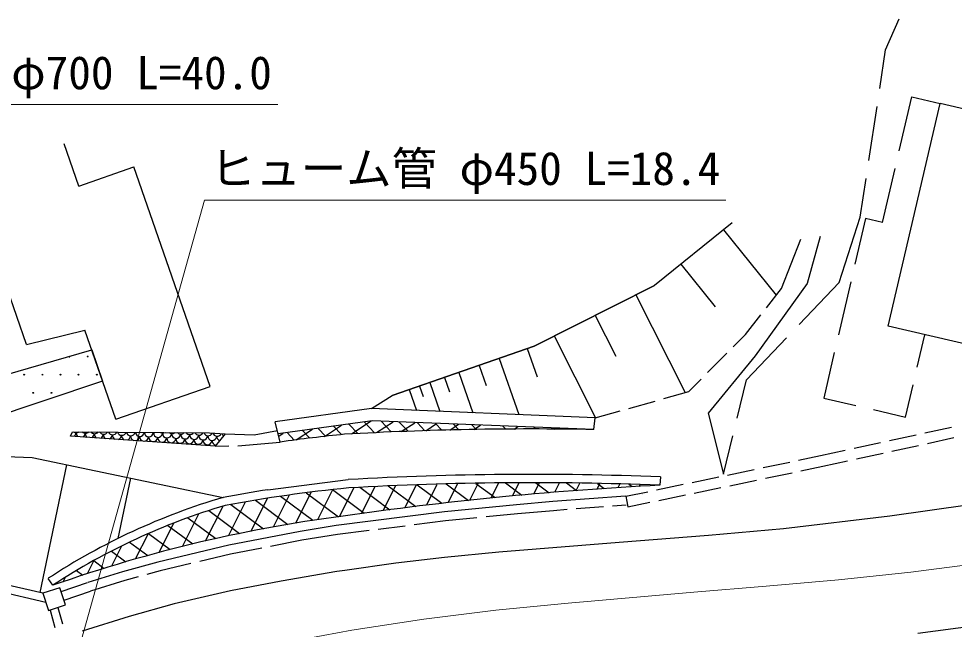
# Model space of a CAD drawing. Units: millimetres, scale not verified. Extents: x 40000 to 680000, y 20000 to 380000.
# Drawn here: x 112109 to 163676, y 261109 to 294741 of the extents above; entities that cross this region are included whole.
import ezdxf
from ezdxf.enums import TextEntityAlignment as Align

# ---------------------------------------------------------------- set-up
doc = ezdxf.new("R2010")
doc.units = ezdxf.units.MM
doc.header["$LTSCALE"] = 1000
doc.linetypes.add('CHAIN', pattern=[18.5, 12, -1.5, 3.5, -1.5])
for name, color, linetype, lineweight in [('M-BGD', 7, 'Continuous', 25), ('M-BMK', 2, 'CHAIN', 13), ('M-STR-HTXT', 7, 'Continuous', 13), ('M-STR-STRC', 7, 'Continuous', 25)]:
    doc.layers.add(name, color=color, linetype=linetype, lineweight=lineweight)
doc.styles.add('ＭＳ ゴシック', font='')
doc.styles.get('ＭＳ ゴシック').set_extended_font_data('MS Gothic')

msp = doc.modelspace()

# ---------------------------------------------------------------- linework, layer by layer
at = {"layer": 'M-BGD'}
for p, q in [((159892, 293035), (160637, 294741)), ((159568, 290892), (159892, 293035)), ((160643, 287465), (161338, 290437)), ((161338, 290437), (162896, 290073)), ((158969, 286937), (159418, 289903)), ((161279, 283154), (162896, 290073)), ((170017, 288408), (162896, 290073)), ((115431, 285522), (114621, 287851)), ((112541, 276796), (109182, 286447)), ((115431, 285522), (118453, 286574)), ((122660, 274485), (118453, 286574)), ((159721, 283518), (160416, 286491)), ((158496, 283805), (158820, 285948)), ((157328, 280217), (158496, 283805)), ((158788, 283737), (158201, 281227)), ((159721, 283518), (158788, 283737)), ((150963, 283118), (153864, 279510)), ((160029, 277807), (161279, 283154)), ((154159, 279886), (155214, 282601)), ((148610, 281226), (150502, 278874)), ((140515, 276703), (147153, 280054)), ((155122, 277891), (157328, 280217)), ((157973, 280253), (157290, 277332)), ((146128, 279536), (148849, 274148)), ((153319, 278817), (154159, 279886)), ((143878, 278400), (145014, 276150)), ((152169, 277355), (153010, 278424)), ((112541, 276796), (115757, 277588)), ((117466, 272677), (115757, 277588)), ((165367, 276559), (160029, 277807)), ((141628, 277264), (143900, 272764)), ((151489, 276668), (152169, 277355)), ((152229, 274841), (154434, 277166)), ((161630, 275551), (162047, 277335)), ((132688, 273979), (140515, 276703)), ((140141, 276573), (140681, 275022)), ((138591, 276033), (139670, 272931)), ((150082, 275247), (151137, 276313)), ((157062, 276358), (156476, 273848)), ((137479, 275646), (137866, 274535)), ((135571, 274982), (135848, 274186)), ((136368, 275259), (137141, 273036)), ((149050, 274204), (149730, 274891)), ((117466, 272677), (122660, 274485)), ((134203, 274506), (134402, 273935)), ((134774, 274705), (135329, 273112)), ((151709, 272732), (152229, 274841)), ((160985, 272793), (161403, 274577)), ((131562, 273268), (132688, 273979)), ((133632, 274308), (134029, 273166)), ((147666, 273817), (149050, 274204)), ((156476, 273848), (158244, 273434)), ((145739, 273278), (147184, 273682)), ((131562, 273268), (126250, 272539)), ((143874, 272757), (131562, 273268)), ((143874, 272757), (145258, 273144)), ((159217, 273207), (160985, 272793)), ((126521, 271423), (126250, 272539)), ((131595, 272586), (126406, 271874)), ((128962, 271732), (129909, 272355)), ((129458, 272293), (129893, 271831)), ((130309, 272410), (130800, 271889)), ((130446, 271869), (131540, 272588)), ((131161, 272526), (131719, 271935)), ((143801, 272109), (131595, 272586)), ((131828, 271940), (132739, 272539)), ((132086, 272566), (132641, 271977)), ((133087, 272524), (133568, 272014)), ((133193, 272000), (133938, 272489)), ((134088, 272483), (134499, 272047)), ((134542, 272048), (135137, 272439)), ((135089, 272441), (135435, 272075)), ((135875, 272086), (136352, 272400)), ((136080, 272411), (136375, 272098)), ((137079, 272372), (137319, 272116)), ((137192, 272114), (137556, 272353)), ((138791, 272305), (138949, 272137)), ((139416, 272140), (139618, 272273)), ((143801, 272109), (143874, 272757)), ((114962, 271753), (115082, 271991)), ((123481, 271880), (125081, 271819)), ((125081, 271819), (126368, 272054)), ((126441, 271751), (126687, 271912)), ((126902, 271942), (127291, 271529)), ((127400, 271543), (128298, 272133)), ((127754, 272059), (128151, 271638)), ((128606, 272176), (129018, 271739)), ((140503, 272238), (140593, 272142)), ((141598, 272138), (141681, 272192)), ((142215, 272171), (142252, 272132)), ((150950, 269653), (151469, 271762)), ((160105, 271504), (161571, 271824)), ((162059, 271931), (163525, 272251)), ((93780, 271241), (112853, 270569)), ((124188, 271207), (126521, 271423)), ((158151, 271077), (159617, 271397)), ((162191, 271345), (163656, 271666)), ((122936, 271204), (123688, 271206)), ((156307, 270674), (157663, 270970)), ((158283, 270492), (159748, 270812)), ((160237, 270918), (161702, 271239)), ((112853, 270569), (123385, 268375)), ((153140, 270014), (154608, 270320)), ((155097, 270422), (156307, 270674)), ((156432, 270087), (157794, 270385)), ((114739, 270176), (113271, 263132)), ((151182, 269606), (152650, 269912)), ((153263, 269427), (154732, 269733)), ((155221, 269835), (156432, 270087)), ((118262, 269442), (117566, 266104)), ((125849, 268796), (130274, 269356)), ((140497, 268562), (140808, 269182)), ((140609, 269182), (141344, 268634)), ((147479, 269500), (147440, 269041)), ((149224, 269199), (150692, 269505)), ((151305, 269019), (152774, 269325)), ((127380, 266961), (128237, 268666)), ((128595, 267151), (129427, 268806)), ((129403, 268803), (131149, 267502)), ((129799, 267320), (130600, 268913)), ((130906, 268930), (132566, 267693)), ((130999, 267481), (131749, 268973)), ((132201, 267645), (132895, 269025)), ((132476, 269007), (133995, 267875)), ((133398, 267801), (134036, 269069)), ((134065, 269070), (135437, 268048)), ((134592, 267948), (135167, 269091)), ((135672, 269120), (136893, 268210)), ((135781, 268087), (136308, 269136)), ((136966, 268218), (137433, 269146)), ((137313, 269144), (138362, 268362)), ((138147, 268341), (138566, 269173)), ((138943, 269176), (139846, 268504)), ((139324, 268455), (139684, 269172)), ((141666, 268661), (141924, 269174)), ((142300, 269170), (142857, 268754)), ((142831, 268752), (143035, 269159)), ((143992, 268836), (144144, 269137)), ((144013, 269140), (144385, 268862)), ((145150, 268912), (145250, 269111)), ((145566, 268437), (146776, 268689)), ((145745, 269097), (145914, 268970)), ((146304, 268980), (146353, 269078)), ((147266, 268791), (148734, 269097)), ((149347, 268612), (150816, 268917)), ((124917, 266516), (125829, 268328)), ((125163, 268221), (126951, 266889)), ((126154, 266749), (127038, 268507)), ((126547, 268437), (128327, 267111)), ((127960, 268631), (129731, 267311)), ((145546, 268437), (141547, 268140)), ((145566, 268437), (145689, 267850)), ((146464, 268538), (146464, 268538)), ((147389, 268204), (148858, 268510)), ((122409, 265978), (123370, 267891)), ((122586, 267647), (124278, 266387)), ((123669, 266259), (124609, 268128)), ((123806, 267985), (125601, 266647)), ((139549, 267967), (135578, 267575)), ((141547, 268140), (139549, 267967)), ((141590, 267642), (139598, 267469)), ((142340, 267698), (141590, 267642)), ((144334, 267845), (142838, 267735)), ((145583, 267938), (144833, 267882)), ((145689, 267850), (146900, 268102)), ((121136, 265672), (122037, 267465)), ((121439, 267255), (122978, 266108)), ((135578, 267575), (129613, 266824)), ((137367, 267249), (135634, 267078)), ((139598, 267469), (137865, 267298)), ((119850, 265341), (120666, 266965)), ((120331, 266833), (121703, 265811)), ((129613, 266824), (127624, 266504)), ((133403, 266797), (131915, 266610)), ((135634, 267078), (133899, 266859)), ((118550, 264982), (119254, 266382)), ((119259, 266385), (120449, 265498)), ((127624, 266504), (123682, 265735)), ((129683, 266329), (127711, 266011)), ((131419, 266547), (129683, 266329)), ((117236, 264595), (117793, 265703)), ((118222, 265911), (119217, 265169)), ((123682, 265735), (119786, 264812)), ((125504, 265581), (123788, 265246)), ((127711, 266011), (125995, 265677)), ((113445, 263091), (104588, 265125)), ((117217, 265413), (118006, 264825)), ((123788, 265246), (122092, 264844)), ((113611, 262591), (104469, 264691)), ((115907, 264178), (116275, 264909)), ((116243, 264891), (116814, 264465)), ((119786, 264812), (117821, 264279)), ((121605, 264729), (119909, 264327)), ((115298, 264348), (115642, 264092)), ((117821, 264279), (115915, 263692)), ((119909, 264327), (119176, 264128)), ((113991, 263531), (113739, 263915)), ((114450, 263189), (115900, 263687)), ((114562, 263729), (114686, 263975)), ((117960, 263798), (116062, 263214)), ((118693, 263997), (117960, 263798)), ((114372, 263398), (113445, 263091)), ((113445, 263091), (113760, 262141)), ((114687, 262449), (114372, 263398)), ((114612, 262716), (116062, 263214)), ((113760, 262141), (114687, 262449)), ((113843, 262169), (114104, 261216)), ((114271, 262311), (114523, 261400))]:
    msp.add_line(p, q, dxfattribs=at)
for points in [[(151437, 283499), (147153, 280054), (140515, 276703), (132688, 273979)], [(156276, 282752), (155564, 280160), (152709, 276165), (150114, 273014), (150950, 269653)], [(108567, 274313), (116137, 276497), (116736, 274773), (110294, 272631), (102845, 271775), (93973, 272195), (84085, 272930)], [(115082, 271991), (122621, 271929), (123481, 271880), (122936, 271204), (114962, 271753)]]:
    msp.add_lwpolyline(points, dxfattribs=at)
for centre in [(115911, 276136), (112411, 275136), (113411, 275136), (114411, 275136), (115411, 275136), (116411, 275136), (112911, 274136), (113911, 274136)]:
    msp.add_circle(centre, 22.5, dxfattribs=at)
for centre, radius, start, end in [((114911, 276136), 22.5, 177.9433, 34.2378), ((115291, 272186), 250, 231.4427, 307.614), ((115027, 271951), 250, 301.994, 356.7307), ((115527, 271922), 250, 176.7307, 232.4703), ((115790, 272158), 250, 223.1166, 315.9402), ((115527, 271922), 250, 299.6608, 356.7307), ((116026, 271894), 250, 176.7307, 234.9563), ((116290, 272129), 250, 215.8169, 323.2398), ((116026, 271894), 250, 297.1749, 356.7307), ((116525, 271865), 250, 176.7307, 237.6356), ((116789, 272101), 250, 209.1476, 329.9092), ((116525, 271865), 250, 294.4955, 356.7307), ((117024, 271837), 250, 176.7307, 240.5697), ((117288, 272072), 250, 202.8951, 336.1617), ((117024, 271837), 250, 291.5615, 356.7307), ((117523, 271808), 250, 176.7307, 243.8598), ((117787, 272044), 250, 196.9257, 342.1311), ((117523, 271808), 250, 288.2714, 356.7307), ((118023, 271780), 250, 176.7307, 247.697), ((118286, 272015), 250, 191.1459, 347.9109), ((118023, 271780), 250, 284.4342, 356.7307), ((118522, 271751), 250, 176.7307, 252.5399), ((118786, 271987), 250, 185.484, 353.5728), ((119285, 271958), 250, 179.8801, 356.7307), ((119549, 272194), 250, 252.4957, 286.5611), ((119784, 271930), 250, 176.7307, 356.7307), ((120048, 272165), 250, 238.6791, 300.3777), ((120283, 271901), 250, 176.7307, 356.7307), ((120547, 272137), 250, 229.072, 309.9848), ((120782, 271873), 250, 176.7307, 356.7307), ((121046, 272108), 250, 221.079, 317.9778), ((121282, 271844), 250, 176.7307, 356.7307), ((121545, 272080), 250, 213.9767, 325.0801), ((121781, 271816), 250, 176.7307, 356.7307), ((122045, 272051), 250, 207.4358, 331.621), ((122280, 271787), 250, 176.7307, 356.7307), ((122544, 272022), 250, 201.2702, 335.9474), ((122779, 271759), 250, 176.7307, 356.7307), ((123043, 271994), 250, 197.514, 335.9474), ((123542, 271965), 250, 197.514, 232.4372), ((138096, 189757), 82482, 95.58347, 98.06742), ((140360, 91785), 180357, 88.90691, 93.27049), ((118522, 271751), 250, 279.5913, 356.7307), ((119021, 271723), 250, 176.7307, 260.6167), ((119021, 271723), 250, 271.5145, 356.7307), ((119520, 271694), 250, 176.7307, 356.7307), ((120019, 271666), 250, 176.7307, 356.7307), ((120518, 271637), 250, 176.7307, 356.7307), ((121018, 271609), 250, 176.7307, 356.7307), ((120754, 271373), 250, 351.6606, 356.7307), ((121253, 271345), 250, 176.7307, 181.806), ((121517, 271580), 250, 176.7307, 356.7307), ((121253, 271345), 250, 350.3252, 356.7307), ((121752, 271316), 250, 176.7307, 183.1446), ((122016, 271552), 250, 176.7307, 356.7307), ((121752, 271316), 250, 348.9866, 356.7307), ((122251, 271288), 250, 176.7307, 184.4871), ((122515, 271523), 250, 176.7307, 356.7307), ((122251, 271288), 250, 347.6441, 356.7307), ((122751, 271259), 250, 176.7307, 185.8343), ((123014, 271495), 250, 176.7307, 260.0759), ((123278, 271730), 250, 176.7307, 245.8082), ((140360, 91785), 177857, 87.70614, 93.2511), ((140360, 91785), 177397, 87.71265, 93.2511), ((138096, 189757), 79982, 98.80803, 100.59891), ((138096, 189757), 79522, 95.62631, 100.58217), ((156722, 83825), 185448, 92.86877, 98.12494), ((133588, 233646), 36197, 106.3724, 123.2547), ((133588, 233646), 35737, 106.4095, 123.2547), ((140175, 189175), 78831, 97.04068, 109.3992)]:
    msp.add_arc(centre, radius, start, end, dxfattribs=at)
at = {"layer": 'M-BMK'}
for points in [[(149327, 263147), (153314, 263476), (157298, 263836), (161277, 264257), (165248, 264770), (169210, 265405), (173159, 266194), (177093, 267167), (181010, 268355), (183899, 269392)], [(114755, 256902), (118657, 258269), (122579, 259398), (126517, 260320), (130470, 261067), (134434, 261668), (138408, 262154), (142388, 262556), (146373, 262905), (149327, 263147)]]:
    msp.add_lwpolyline(points, dxfattribs=at)
at = {"layer": 'M-STR-HTXT'}
for points in [[(96116, 255477), (97632, 290020), (126382, 290020)], [(115048, 258710), (122341, 284748), (151091, 284748)]]:
    msp.add_lwpolyline(points, dxfattribs=at)
at = {"layer": 'M-STR-STRC'}
for p, q in [((164531, 267970), (160125, 267335)), ((160125, 267335), (154259, 266650)), ((154259, 266650), (150123, 266271)), ((150123, 266271), (145212, 265885)), ((145212, 265885), (138576, 265348)), ((135586, 265064), (132896, 264748)), ((138576, 265348), (135586, 265064)), ((132896, 264748), (130083, 264351)), ((129648, 264286), (126569, 263758)), ((130083, 264351), (129648, 264286)), ((126569, 263758), (123787, 263235)), ((123787, 263235), (120682, 262508)), ((120682, 262508), (118204, 261818)), ((118204, 261818), (115602, 261002)), ((165735, 261404), (161673, 260880))]:
    msp.add_line(p, q, dxfattribs=at)

# ---------------------------------------------------------------- texts
at = {"layer": 'M-STR-HTXT', "style": 'ＭＳ ゴシック'}
for s, p in [('ヒューム管 φ700 L=40.0', (112007, 291770)), ('ヒューム管 φ450 L=18.4', (136716, 286498))]:
    msp.add_text(s, height=1833, dxfattribs=at).set_placement(p, align=Align.MIDDLE_CENTER)

doc.saveas('drawing.dxf')
